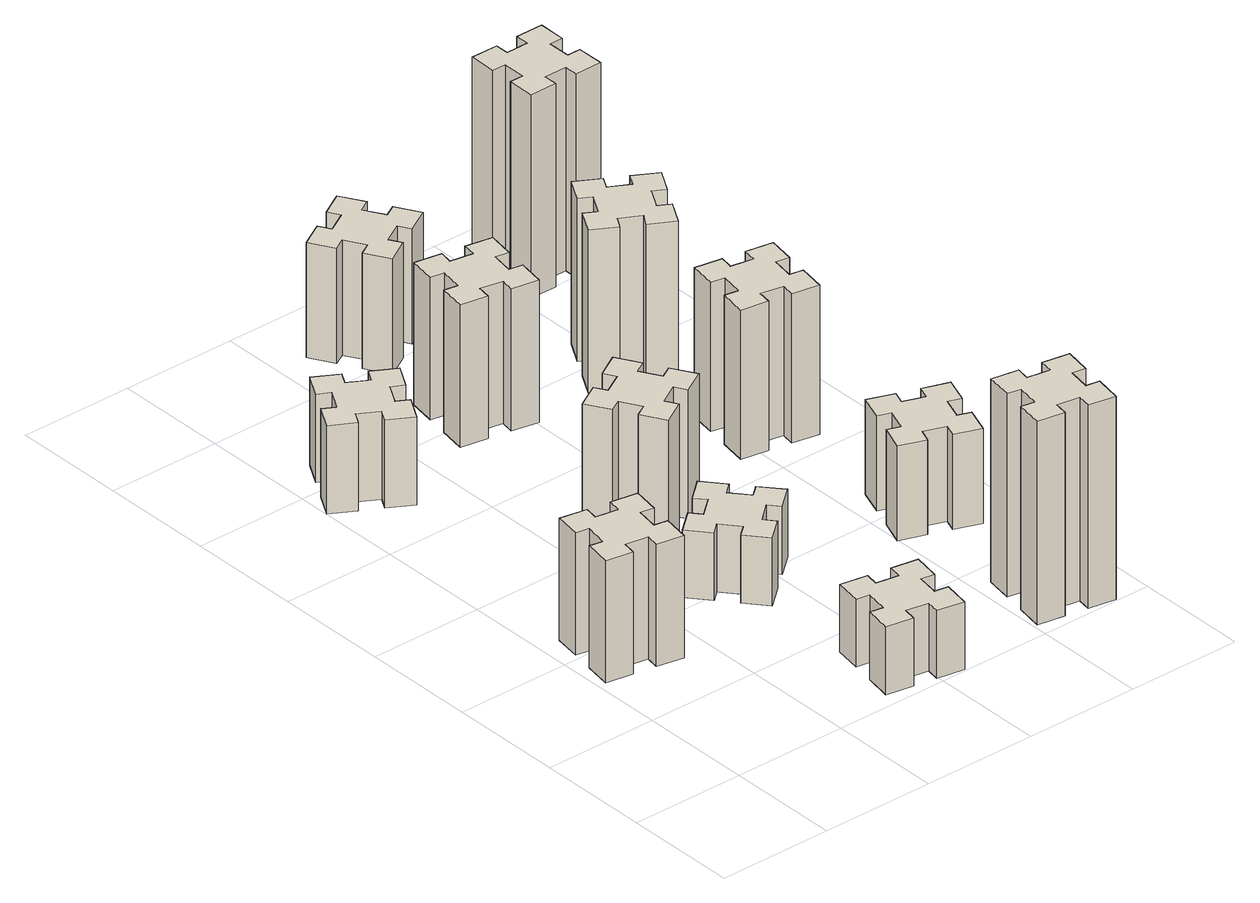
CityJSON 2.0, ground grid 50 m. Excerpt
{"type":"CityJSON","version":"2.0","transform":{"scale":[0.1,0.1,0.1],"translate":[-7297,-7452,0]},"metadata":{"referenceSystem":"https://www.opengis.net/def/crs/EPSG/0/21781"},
"CityObjects":{
"building1":{"type":"Building","attributes":{"class":"1000","function":"1000","usage":"1000","yearOfConstruction":2016,"roofType":"1000","measuredHeight":54,"storeysAboveGround":30,"storeysBelowGround":0},"geometry":[{"type":"Solid","lod":"1","boundaries":[[[[0,1,2,3,4,5,6,7,8,9,10,11,12,13,14,15,16,17,18,19]],[[17,16,20,21]],[[16,15,22,20]],[[15,14,23,22]],[[14,13,24,23]],[[13,12,25,24]],[[12,11,26,25]],[[11,10,27,26]],[[10,9,28,27]],[[9,8,29,28]],[[8,7,30,29]],[[7,6,31,30]],[[6,5,32,31]],[[5,4,33,32]],[[4,3,34,33]],[[3,2,35,34]],[[2,1,36,35]],[[1,0,37,36]],[[0,19,38,37]],[[19,18,39,38]],[[18,17,21,39]],[[24,25,26,27,28,29,30,31,32,33,34,35,36,37,38,39,21,20,22,23]]]]}]},
"building2":{"type":"Building","attributes":{"class":"1000","function":"1000","usage":"1000","yearOfConstruction":2016,"roofType":"1000","measuredHeight":39,"storeysAboveGround":30,"storeysBelowGround":0},"geometry":[{"type":"Solid","lod":"1","boundaries":[[[[40,41,42,43,44,45,46,47,48,49,50,51,52,53,54,55,56,57,58,59]],[[57,56,60,61]],[[56,55,62,60]],[[55,54,63,62]],[[54,53,64,63]],[[53,52,65,64]],[[52,51,66,65]],[[51,50,67,66]],[[50,49,68,67]],[[49,48,69,68]],[[48,47,70,69]],[[47,46,71,70]],[[46,45,72,71]],[[45,44,73,72]],[[44,43,74,73]],[[43,42,75,74]],[[42,41,76,75]],[[41,40,77,76]],[[40,59,78,77]],[[59,58,79,78]],[[58,57,61,79]],[[64,65,66,67,68,69,70,71,72,73,74,75,76,77,78,79,61,60,62,63]]]]}]},
"building3":{"type":"Building","attributes":{"class":"1000","function":"1000","usage":"1000","yearOfConstruction":2016,"roofType":"1000","measuredHeight":30,"storeysAboveGround":30,"storeysBelowGround":0},"geometry":[{"type":"Solid","lod":"1","boundaries":[[[[80,81,82,83,84,85,86,87,88,89,90,91,92,93,94,95,96,97,98,99]],[[97,96,100,101]],[[96,95,102,100]],[[95,94,103,102]],[[94,93,104,103]],[[93,92,105,104]],[[92,91,106,105]],[[91,90,107,106]],[[90,89,108,107]],[[89,88,109,108]],[[88,87,110,109]],[[87,86,111,110]],[[86,85,112,111]],[[85,84,113,112]],[[84,83,114,113]],[[83,82,115,114]],[[82,81,116,115]],[[81,80,117,116]],[[80,99,118,117]],[[99,98,119,118]],[[98,97,101,119]],[[104,105,106,107,108,109,110,111,112,113,114,115,116,117,118,119,101,100,102,103]]]]}]},
"building4":{"type":"Building","attributes":{"class":"1000","function":"1000","usage":"1000","yearOfConstruction":2016,"roofType":"1000","measuredHeight":30,"storeysAboveGround":30,"storeysBelowGround":0},"geometry":[{"type":"Solid","lod":"1","boundaries":[[[[120,121,122,123,124,125,126,127,128,129,130,131,132,133,134,135,136,137,138,139]],[[137,136,140,141]],[[136,135,142,140]],[[135,134,143,142]],[[134,133,144,143]],[[133,132,145,144]],[[132,131,146,145]],[[131,130,147,146]],[[130,129,148,147]],[[129,128,149,148]],[[128,127,150,149]],[[127,126,151,150]],[[126,125,152,151]],[[125,124,153,152]],[[124,123,154,153]],[[123,122,155,154]],[[122,121,156,155]],[[121,120,157,156]],[[120,139,158,157]],[[139,138,159,158]],[[138,137,141,159]],[[144,145,146,147,148,149,150,151,152,153,154,155,156,157,158,159,141,140,142,143]]]]}]},
"building5":{"type":"Building","attributes":{"class":"1000","function":"1000","usage":"1000","yearOfConstruction":2016,"roofType":"1000","measuredHeight":57,"storeysAboveGround":30,"storeysBelowGround":0},"geometry":[{"type":"Solid","lod":"1","boundaries":[[[[160,161,162,163,164,165,166,167,168,169,170,171,172,173,174,175,176,177,178,179]],[[177,176,180,181]],[[176,175,182,180]],[[175,174,183,182]],[[174,173,184,183]],[[173,172,185,184]],[[172,171,186,185]],[[171,170,187,186]],[[170,169,188,187]],[[169,168,189,188]],[[168,167,190,189]],[[167,166,191,190]],[[166,165,192,191]],[[165,164,193,192]],[[164,163,194,193]],[[163,162,195,194]],[[162,161,196,195]],[[161,160,197,196]],[[160,179,198,197]],[[179,178,199,198]],[[178,177,181,199]],[[184,185,186,187,188,189,190,191,192,193,194,195,196,197,198,199,181,180,182,183]]]]}]},
"building6":{"type":"Building","attributes":{"class":"1000","function":"1000","usage":"1000","yearOfConstruction":2016,"roofType":"1000","measuredHeight":63,"storeysAboveGround":30,"storeysBelowGround":0},"geometry":[{"type":"Solid","lod":"1","boundaries":[[[[200,201,202,203,204,205,206,207,208,209,210,211,212,213,214,215,216,217,218,219]],[[217,216,220,221]],[[216,215,222,220]],[[215,214,223,222]],[[214,213,224,223]],[[213,212,225,224]],[[212,211,226,225]],[[211,210,227,226]],[[210,209,228,227]],[[209,208,229,228]],[[208,207,230,229]],[[207,206,231,230]],[[206,205,232,231]],[[205,204,233,232]],[[204,203,234,233]],[[203,202,235,234]],[[202,201,236,235]],[[201,200,237,236]],[[200,219,238,237]],[[219,218,239,238]],[[218,217,221,239]],[[224,225,226,227,228,229,230,231,232,233,234,235,236,237,238,239,221,220,222,223]]]]}]},
"building7":{"type":"Building","attributes":{"class":"1000","function":"1000","usage":"1000","yearOfConstruction":2016,"roofType":"1000","measuredHeight":90,"storeysAboveGround":30,"storeysBelowGround":0},"geometry":[{"type":"Solid","lod":"1","boundaries":[[[[240,241,242,243,244,245,246,247,248,249,250,251,252,253,254,255,256,257,258,259]],[[257,256,260,261]],[[256,255,262,260]],[[255,254,263,262]],[[254,253,264,263]],[[253,252,265,264]],[[252,251,266,265]],[[251,250,267,266]],[[250,249,268,267]],[[249,248,269,268]],[[248,247,270,269]],[[247,246,271,270]],[[246,245,272,271]],[[245,244,273,272]],[[244,243,274,273]],[[243,242,275,274]],[[242,241,276,275]],[[241,240,277,276]],[[240,259,278,277]],[[259,258,279,278]],[[258,257,261,279]],[[264,265,266,267,268,269,270,271,272,273,274,275,276,277,278,279,261,260,262,263]]]]}]},
"building8":{"type":"Building","attributes":{"class":"1000","function":"1000","usage":"1000","yearOfConstruction":2016,"roofType":"1000","measuredHeight":51,"storeysAboveGround":30,"storeysBelowGround":0},"geometry":[{"type":"Solid","lod":"1","boundaries":[[[[280,281,282,283,284,285,286,287,288,289,290,291,292,293,294,295,296,297,298,299]],[[297,296,300,301]],[[296,295,302,300]],[[295,294,303,302]],[[294,293,304,303]],[[293,292,305,304]],[[292,291,306,305]],[[291,290,307,306]],[[290,289,308,307]],[[289,288,309,308]],[[288,287,310,309]],[[287,286,311,310]],[[286,285,312,311]],[[285,284,313,312]],[[284,283,314,313]],[[283,282,315,314]],[[282,281,316,315]],[[281,280,317,316]],[[280,299,318,317]],[[299,298,319,318]],[[298,297,301,319]],[[304,305,306,307,308,309,310,311,312,313,314,315,316,317,318,319,301,300,302,303]]]]}]},
"building9":{"type":"Building","attributes":{"class":"1000","function":"1000","usage":"1000","yearOfConstruction":2016,"roofType":"1000","measuredHeight":42,"storeysAboveGround":30,"storeysBelowGround":0},"geometry":[{"type":"Solid","lod":"1","boundaries":[[[[320,321,322,323,324,325,326,327,328,329,330,331,332,333,334,335,336,337,338,339]],[[337,336,340,341]],[[336,335,342,340]],[[335,334,343,342]],[[334,333,344,343]],[[333,332,345,344]],[[332,331,346,345]],[[331,330,347,346]],[[330,329,348,347]],[[329,328,349,348]],[[328,327,350,349]],[[327,326,351,350]],[[326,325,352,351]],[[325,324,353,352]],[[324,323,354,353]],[[323,322,355,354]],[[322,321,356,355]],[[321,320,357,356]],[[320,339,358,357]],[[339,338,359,358]],[[338,337,341,359]],[[344,345,346,347,348,349,350,351,352,353,354,355,356,357,358,359,341,340,342,343]]]]}]},
"building10":{"type":"Building","attributes":{"class":"1000","function":"1000","usage":"1000","yearOfConstruction":2016,"roofType":"1000","measuredHeight":66,"storeysAboveGround":30,"storeysBelowGround":0},"geometry":[{"type":"Solid","lod":"1","boundaries":[[[[360,361,362,363,364,365,366,367,368,369,370,371,372,373,374,375,376,377,378,379]],[[377,376,380,381]],[[376,375,382,380]],[[375,374,383,382]],[[374,373,384,383]],[[373,372,385,384]],[[372,371,386,385]],[[371,370,387,386]],[[370,369,388,387]],[[369,368,389,388]],[[368,367,390,389]],[[367,366,391,390]],[[366,365,392,391]],[[365,364,393,392]],[[364,363,394,393]],[[363,362,395,394]],[[362,361,396,395]],[[361,360,397,396]],[[360,379,398,397]],[[379,378,399,398]],[[378,377,381,399]],[[384,385,386,387,388,389,390,391,392,393,394,395,396,397,398,399,381,380,382,383]]]]}]},
"building11":{"type":"Building","attributes":{"class":"1000","function":"1000","usage":"1000","yearOfConstruction":2016,"roofType":"1000","measuredHeight":72,"storeysAboveGround":30,"storeysBelowGround":0},"geometry":[{"type":"Solid","lod":"1","boundaries":[[[[400,401,402,403,404,405,406,407,408,409,410,411,412,413,414,415,416,417,418,419]],[[417,416,420,421]],[[416,415,422,420]],[[415,414,423,422]],[[414,413,424,423]],[[413,412,425,424]],[[412,411,426,425]],[[411,410,427,426]],[[410,409,428,427]],[[409,408,429,428]],[[408,407,430,429]],[[407,406,431,430]],[[406,405,432,431]],[[405,404,433,432]],[[404,403,434,433]],[[403,402,435,434]],[[402,401,436,435]],[[401,400,437,436]],[[400,419,438,437]],[[419,418,439,438]],[[418,417,421,439]],[[424,425,426,427,428,429,430,431,432,433,434,435,436,437,438,439,421,420,422,423]]]]}]},
"building12":{"type":"Building","attributes":{"class":"1000","function":"1000","usage":"1000","yearOfConstruction":2016,"roofType":"1000","measuredHeight":90,"storeysAboveGround":30,"storeysBelowGround":0},"geometry":[{"type":"Solid","lod":"1","boundaries":[[[[440,441,442,443,444,445,446,447,448,449,450,451,452,453,454,455,456,457,458,459]],[[457,456,460,461]],[[456,455,462,460]],[[455,454,463,462]],[[454,453,464,463]],[[453,452,465,464]],[[452,451,466,465]],[[451,450,467,466]],[[450,449,468,467]],[[449,448,469,468]],[[448,447,470,469]],[[447,446,471,470]],[[446,445,472,471]],[[445,444,473,472]],[[444,443,474,473]],[[443,442,475,474]],[[442,441,476,475]],[[441,440,477,476]],[[440,459,478,477]],[[459,458,479,478]],[[458,457,461,479]],[[464,465,466,467,468,469,470,471,472,473,474,475,476,477,478,479,461,460,462,463]]]]}]}
},
"vertices":[
[335,877,0],[352,975,0],[411,965,0],[432,1083,0],[314,1104,0],[304,1045,0],[205,1062,0],[216,1121,0],[97,1142,0],[77,1024,0],[136,1014,0],[118,915,0],[59,926,0],[38,807,0],[157,787,0],[167,846,0],[265,828,0],[255,769,0],[373,748,0],[394,867,0],[265,828,540],[255,769,540],[167,846,540],[157,787,540],[38,807,540],[59,926,540],[118,915,540],[136,1014,540],[77,1024,540],[97,1142,540],[216,1121,540],[205,1062,540],[304,1045,540],[314,1104,540],[432,1083,540],[411,965,540],[352,975,540],[335,877,540],[394,867,540],[373,748,540],
[306,2327,0],[356,2414,0],[408,2384,0],[468,2488,0],[364,2548,0],[334,2496,0],[247,2546,0],[277,2598,0],[173,2658,0],[113,2554,0],[165,2524,0],[115,2437,0],[63,2467,0],[3,2363,0],[107,2303,0],[137,2355,0],[224,2305,0],[194,2253,0],[298,2193,0],[358,2297,0],[224,2305,390],[194,2253,390],[137,2355,390],[107,2303,390],[3,2363,390],[63,2467,390],[115,2437,390],[165,2524,390],[113,2554,390],[173,2658,390],[277,2598,390],[247,2546,390],[334,2496,390],[364,2548,390],[468,2488,390],[408,2384,390],[356,2414,390],[306,2327,390],[358,2297,390],[298,2193,390],
[876,274,0],[858,175,0],[799,186,0],[778,67,0],[897,47,0],[907,106,0],[1005,88,0],[995,29,0],[1113,8,0],[1134,127,0],[1075,137,0],[1092,235,0],[1151,225,0],[1172,343,0],[1054,364,0],[1044,305,0],[945,322,0],[956,381,0],[837,402,0],[817,284,0],[945,322,300],[956,381,300],[1044,305,300],[1054,364,300],[1172,343,300],[1151,225,300],[1092,235,300],[1075,137,300],[1134,127,300],[1113,8,300],[995,29,300],[1005,88,300],[907,106,300],[897,47,300],[778,67,300],[799,186,300],[858,175,300],[876,274,300],[817,284,300],[837,402,300],
[908,929,0],[984,993,0],[1023,947,0],[1115,1024,0],[1038,1116,0],[992,1078,0],[927,1154,0],[973,1193,0],[896,1285,0],[804,1208,0],[843,1162,0],[766,1097,0],[728,1143,0],[636,1066,0],[713,974,0],[759,1013,0],[823,936,0],[777,898,0],[854,806,0],[946,883,0],[823,936,300],[777,898,300],[759,1013,300],[713,974,300],[636,1066,300],[728,1143,300],[766,1097,300],[843,1162,300],[804,1208,300],[896,1285,300],[973,1193,300],[927,1154,300],[992,1078,300],[1038,1116,300],[1115,1024,300],[1023,947,300],[984,993,300],[908,929,300],[946,883,300],[854,806,300],
[755,1574,0],[805,1487,0],[753,1457,0],[813,1353,0],[917,1413,0],[887,1465,0],[974,1515,0],[1004,1463,0],[1108,1523,0],[1048,1627,0],[996,1597,0],[946,1684,0],[998,1714,0],[938,1818,0],[834,1758,0],[864,1706,0],[777,1656,0],[747,1708,0],[643,1648,0],[703,1544,0],[777,1656,570],[747,1708,570],[864,1706,570],[834,1758,570],[938,1818,570],[998,1714,570],[946,1684,570],[996,1597,570],[1048,1627,570],[1108,1523,570],[1004,1463,570],[974,1515,570],[887,1465,570],[917,1413,570],[813,1353,570],[753,1457,570],[805,1487,570],[755,1574,570],[703,1544,570],[643,1648,570],
[944,2625,0],[845,2642,0],[856,2701,0],[737,2722,0],[717,2604,0],[776,2594,0],[758,2495,0],[699,2506,0],[678,2387,0],[797,2367,0],[807,2426,0],[905,2408,0],[895,2349,0],[1013,2328,0],[1034,2447,0],[975,2457,0],[992,2555,0],[1051,2545,0],[1072,2663,0],[954,2684,0],[992,2555,630],[1051,2545,630],[975,2457,630],[1034,2447,630],[1013,2328,630],[895,2349,630],[905,2408,630],[807,2426,630],[797,2367,630],[678,2387,630],[699,2506,630],[758,2495,630],[776,2594,630],[717,2604,630],[737,2722,630],[856,2701,630],[845,2642,630],[944,2625,630],[954,2684,630],[1072,2663,630],
[1784,305,0],[1685,322,0],[1696,381,0],[1577,402,0],[1557,284,0],[1616,274,0],[1598,175,0],[1539,186,0],[1518,67,0],[1637,47,0],[1647,106,0],[1745,88,0],[1735,29,0],[1853,8,0],[1874,127,0],[1815,137,0],[1832,235,0],[1891,225,0],[1912,343,0],[1794,364,0],[1832,235,900],[1891,225,900],[1815,137,900],[1874,127,900],[1853,8,900],[1735,29,900],[1745,88,900],[1647,106,900],[1637,47,900],[1518,67,900],[1539,186,900],[1598,175,900],[1616,274,900],[1557,284,900],[1577,402,900],[1696,381,900],[1685,322,900],[1784,305,900],[1794,364,900],[1912,343,900],
[996,3177,0],[946,3264,0],[998,3294,0],[938,3398,0],[834,3338,0],[864,3286,0],[777,3236,0],[747,3288,0],[643,3228,0],[703,3124,0],[755,3154,0],[805,3067,0],[753,3037,0],[813,2933,0],[917,2993,0],[887,3045,0],[974,3095,0],[1004,3043,0],[1108,3103,0],[1048,3207,0],[974,3095,510],[1004,3043,510],[887,3045,510],[917,2993,510],[813,2933,510],[753,3037,510],[805,3067,510],[755,3154,510],[703,3124,510],[643,3228,510],[747,3288,510],[777,3236,510],[864,3286,510],[834,3338,510],[938,3398,510],[998,3294,510],[946,3264,510],[996,3177,510],[1048,3207,510],[1108,3103,510],
[1631,859,0],[1725,825,0],[1704,769,0],[1817,727,0],[1858,840,0],[1802,861,0],[1836,955,0],[1892,934,0],[1933,1047,0],[1820,1088,0],[1800,1032,0],[1706,1066,0],[1727,1122,0],[1614,1163,0],[1573,1050,0],[1629,1030,0],[1595,936,0],[1539,957,0],[1497,844,0],[1610,803,0],[1595,936,420],[1539,957,420],[1629,1030,420],[1573,1050,420],[1614,1163,420],[1727,1122,420],[1706,1066,420],[1800,1032,420],[1820,1088,420],[1933,1047,420],[1892,934,420],[1836,955,420],[1802,861,420],[1858,840,420],[1817,727,420],[1704,769,420],[1725,825,420],[1631,859,420],[1610,803,420],[1497,844,420],
[1547,1686,0],[1645,1668,0],[1635,1609,0],[1753,1588,0],[1774,1707,0],[1715,1717,0],[1732,1815,0],[1791,1805,0],[1812,1923,0],[1694,1944,0],[1684,1885,0],[1585,1902,0],[1596,1961,0],[1477,1982,0],[1457,1864,0],[1516,1854,0],[1498,1755,0],[1439,1766,0],[1418,1647,0],[1537,1627,0],[1498,1755,660],[1439,1766,660],[1516,1854,660],[1457,1864,660],[1477,1982,660],[1596,1961,660],[1585,1902,660],[1684,1885,660],[1694,1944,660],[1812,1923,660],[1791,1805,660],[1732,1815,660],[1715,1717,660],[1774,1707,660],[1753,1588,660],[1635,1609,660],[1645,1668,660],[1547,1686,660],[1537,1627,660],[1418,1647,660],
[1445,2524,0],[1395,2437,0],[1343,2467,0],[1283,2363,0],[1387,2303,0],[1417,2355,0],[1504,2305,0],[1474,2253,0],[1578,2193,0],[1638,2297,0],[1586,2327,0],[1636,2414,0],[1688,2384,0],[1748,2488,0],[1644,2548,0],[1614,2496,0],[1527,2546,0],[1557,2598,0],[1453,2658,0],[1393,2554,0],[1527,2546,720],[1557,2598,720],[1614,2496,720],[1644,2548,720],[1748,2488,720],[1688,2384,720],[1636,2414,720],[1586,2327,720],[1638,2297,720],[1578,2193,720],[1474,2253,720],[1504,2305,720],[1417,2355,720],[1387,2303,720],[1283,2363,720],[1343,2467,720],[1395,2437,720],[1445,2524,720],[1393,2554,720],[1453,2658,720],
[1665,3055,0],[1765,3055,0],[1765,2995,0],[1885,2995,0],[1885,3115,0],[1825,3115,0],[1825,3215,0],[1885,3215,0],[1885,3335,0],[1765,3335,0],[1765,3275,0],[1665,3275,0],[1665,3335,0],[1545,3335,0],[1545,3215,0],[1605,3215,0],[1605,3115,0],[1545,3115,0],[1545,2995,0],[1665,2995,0],[1605,3115,900],[1545,3115,900],[1605,3215,900],[1545,3215,900],[1545,3335,900],[1665,3335,900],[1665,3275,900],[1765,3275,900],[1765,3335,900],[1885,3335,900],[1885,3215,900],[1825,3215,900],[1825,3115,900],[1885,3115,900],[1885,2995,900],[1765,2995,900],[1765,3055,900],[1665,3055,900],[1665,2995,900],[1545,2995,900]
]}
